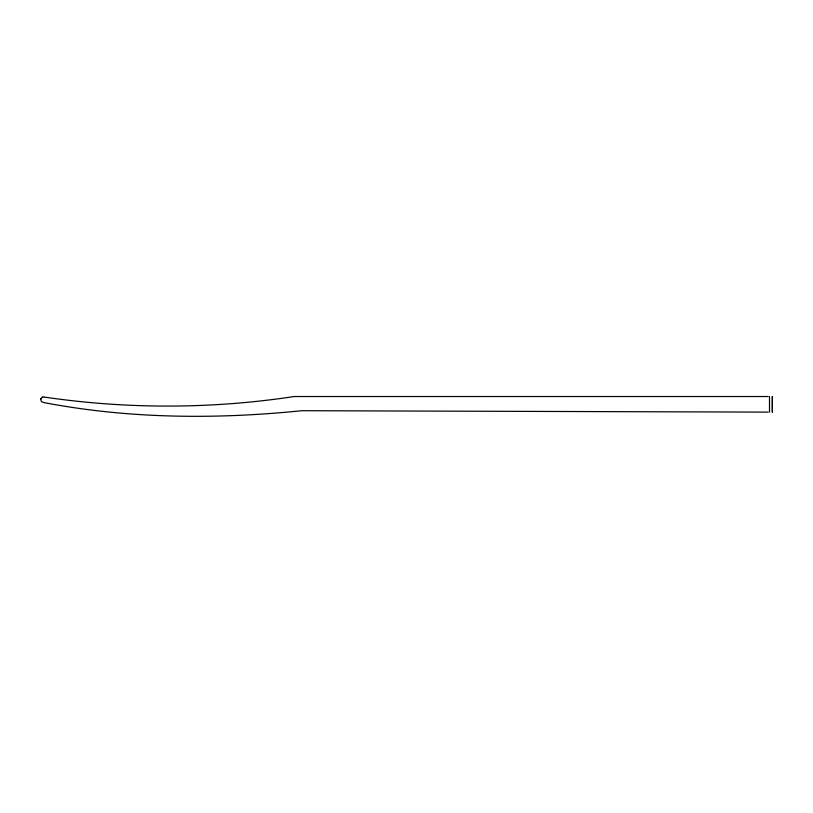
<?xml version="1.0" encoding="UTF-8"?>
<svg xmlns="http://www.w3.org/2000/svg" width="813" height="813" viewBox="0 0 813 813"><rect width="100%" height="100%" fill="white"/><g stroke="black" fill="none" stroke-linecap="round" stroke-linejoin="round"><path stroke-width="1.22" d="M40.762 398.949L41.321 401.541L43.821 402.567M40.762 398.929L42.357 397.151M42.367 397.151L43.821 396.998M768.173 396.52L294.306 396.52C211.593 409.081 127.021 409.264 44.258 397.059M768.173 412.12L301.826 410.707C216.156 419.447 129.094 418.837 44.258 402.648M769.494 396.52L769.494 412.12M772.35 396.52L772.35 412.13L772.35 396.52"/></g></svg>
